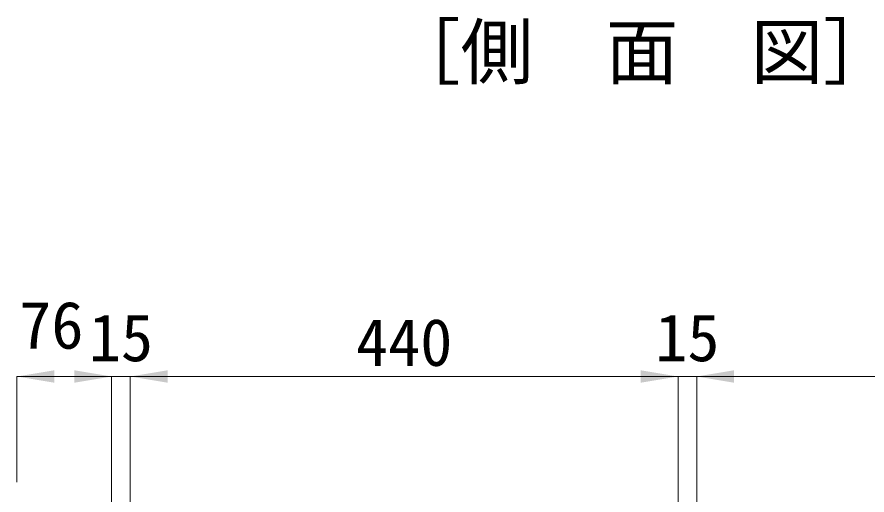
# Model space of a CAD drawing. Units: millimetres at full size. Extents: x -36174 to -11409, y 24892 to 47415.
# Drawn here: x -30727 to -30044, y 41716 to 42100 of the extents above; entities that cross this region are included whole.
import ezdxf
from ezdxf.enums import TextEntityAlignment as Align

# ---------------------------------------------------------------- set-up
doc = ezdxf.new("R2010")
doc.units = ezdxf.units.MM
doc.header["$LTSCALE"] = 30
doc.layers.add('0_2', color=7, linetype='Continuous', lineweight=13)
doc.layers.add('寸法線', color=7, linetype='Continuous', lineweight=9)
doc.styles.add('ＭＳ ゴシック', font='')
doc.styles.get('ＭＳ ゴシック').set_extended_font_data('MS Gothic')

# ---------------------------------------------------------------- blocks, each defined once
blk = doc.blocks.new('filled_arrow')
at = {"color": 0, "linetype": 'Continuous', "lineweight": -2}
blk.add_solid([(7.5, 1.25), (0, 0), (7.5, -1.25)], dxfattribs=at)

msp = doc.modelspace()

# ---------------------------------------------------------------- linework, layer by layer
at = {"layer": '寸法線'}
for p, q in [((-30726.86, 41811.62), (-30650.86, 41811.62)), ((-30726.86, 41726.62), (-30726.86, 41811.62)), ((-30710.86, 41811.62), (-30575.86, 41811.62)), ((-30650.86, 41416.71), (-30650.86, 41811.62)), ((-30650.86, 41416.71), (-30650.86, 41811.62)), ((-30635.86, 41550.81), (-30635.86, 41811.62)), ((-30635.86, 41811.62), (-30195.86, 41811.62)), ((-30635.86, 41550.81), (-30635.86, 41811.62)), ((-30255.86, 41811.62), (-30120.86, 41811.62)), ((-30195.86, 41550.81), (-30195.86, 41811.62)), ((-30195.86, 41550.81), (-30195.86, 41811.62)), ((-30180.86, 41416.71), (-30180.86, 41811.62)), ((-30180.86, 41811.62), (-29728.86, 41811.62)), ((-30180.86, 41416.71), (-30180.86, 41811.62))]:
    msp.add_line(p, q, dxfattribs=at)

# ---------------------------------------------------------------- block references
at = {"layer": '寸法線', "xscale": 4, "yscale": 4}
for p in [(-30726.86, 41811.62), (-30635.86, 41811.62), (-30635.86, 41811.62), (-30180.86, 41811.62), (-30180.86, 41811.62)]:
    msp.add_blockref('filled_arrow', p, dxfattribs=at)
at = {"layer": '寸法線', "xscale": 4, "yscale": 4, "rotation": 180}
for p in [(-30650.86, 41811.62), (-30650.86, 41811.62), (-30195.86, 41811.62), (-30195.86, 41811.62)]:
    msp.add_blockref('filled_arrow', p, dxfattribs=at)

# ---------------------------------------------------------------- texts
at = {"layer": '0_2', "style": 'ＭＳ ゴシック'}
msp.add_text('［側\u3000面\u3000図］', height=42.72, dxfattribs=at).set_placement((-30428.8, 42038.28), align=Align.BOTTOM_LEFT)
at = {"layer": '寸法線', "style": 'ＭＳ ゴシック'}
for s, p in [('76', (-30699.27, 41852.94)), ('15', (-30643.36, 41842.87)), ('440', (-30415.86, 41839.12)), ('15', (-30188.36, 41842.87))]:
    msp.add_text(s, height=37.98, dxfattribs=at).set_placement(p, align=Align.MIDDLE_CENTER)

doc.saveas('drawing.dxf')
